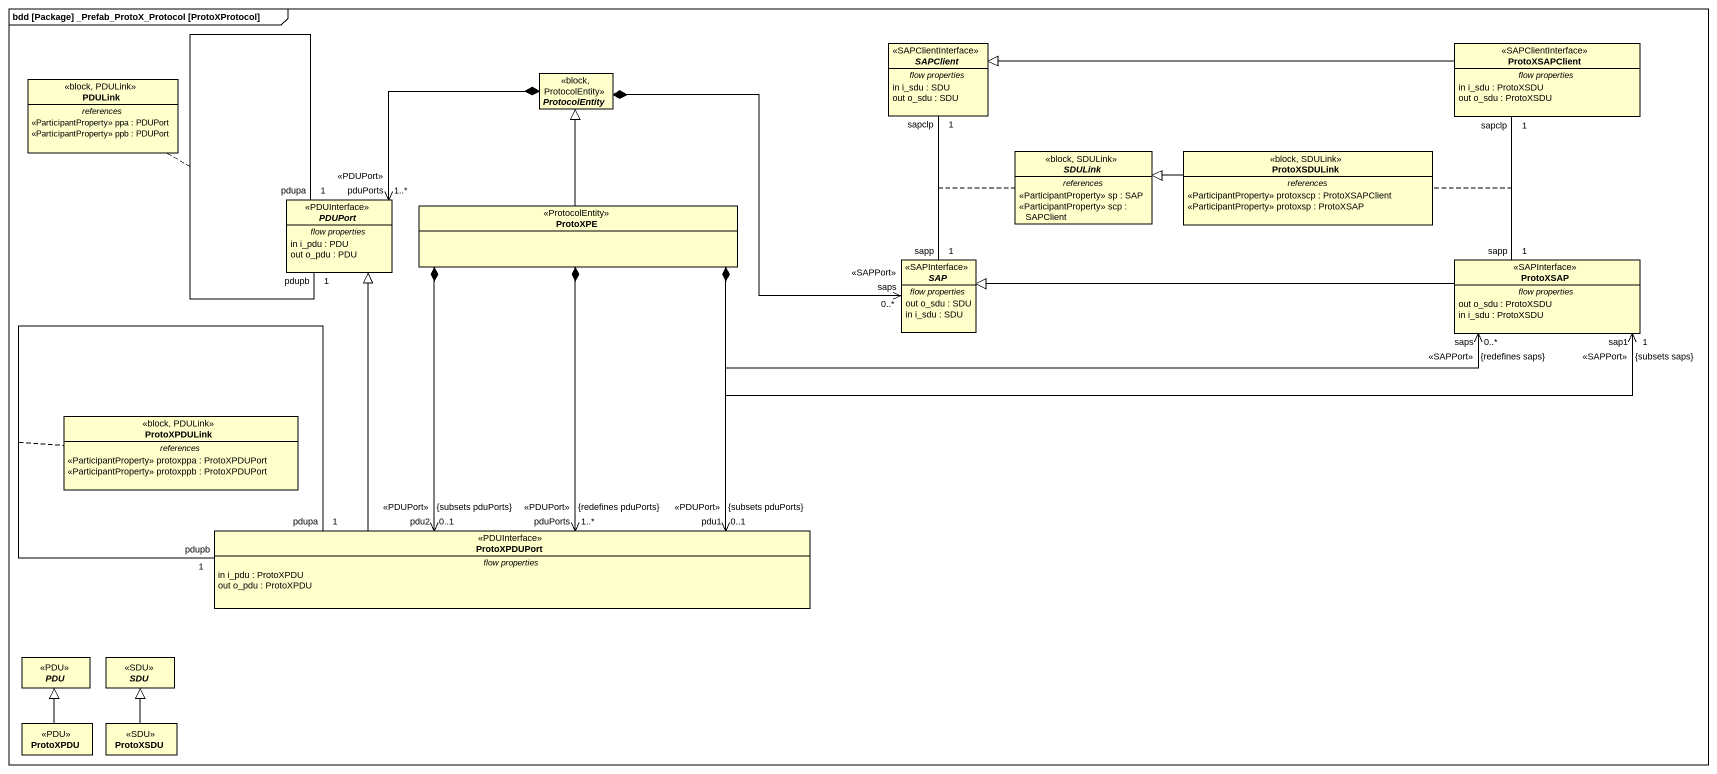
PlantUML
@startuml
mainframe bdd [Package] _Prefab_ProtoX_Protocol [ProtoXProtocol]
hide circle
hide empty members
abstract class SAPClient <<SAPClientInterface>> {
  -- flow properties --
  in i_sdu : SDU
  out o_sdu : SDU
}
class ProtoXSAPClient <<SAPClientInterface>> {
  -- flow properties --
  in i_sdu : ProtoXSDU
  out o_sdu : ProtoXSDU
}
class PDULink <<block, PDULink>> {
  -- references --
  <<ParticipantProperty>> ppa : PDUPort
  <<ParticipantProperty>> ppb : PDUPort
}
abstract class ProtocolEntity <<block, ProtocolEntity>>
abstract class SDULink <<block, SDULink>> {
  -- references --
  <<ParticipantProperty>> sp : SAP
  <<ParticipantProperty>> scp : SAPClient
}
class ProtoXSDULink <<block, SDULink>> {
  -- references --
  <<ParticipantProperty>> protoxscp : ProtoXSAPClient
  <<ParticipantProperty>> protoxsp : ProtoXSAP
}
abstract class PDUPort <<PDUInterface>> {
  -- flow properties --
  in i_pdu : PDU
  out o_pdu : PDU
}
class ProtoXPE <<ProtocolEntity>>
abstract class SAP <<SAPInterface>> {
  -- flow properties --
  out o_sdu : SDU
  in i_sdu : SDU
}
class ProtoXSAP <<SAPInterface>> {
  -- flow properties --
  out o_sdu : ProtoXSDU
  in i_sdu : ProtoXSDU
}
class ProtoXPDULink <<block, PDULink>> {
  -- references --
  <<ParticipantProperty>> protoxppa : ProtoXPDUPort
  <<ParticipantProperty>> protoxppb : ProtoXPDUPort
}
class ProtoXPDUPort <<PDUInterface>> {
  -- flow properties --
  in i_pdu : ProtoXPDU
  out o_pdu : ProtoXPDU
}
abstract class PDU <<PDU>>
abstract class SDU <<SDU>>
class ProtoXPDU <<PDU>>
class ProtoXSDU <<SDU>>
SAPClient "sapclp\n1" -- "sapp\n1" SAP
(SAPClient, SAP) .. SDULink
ProtoXSAPClient -left-|> SAPClient
ProtoXSDULink -left-|> SDULink
PDUPort "pduPorts\n<<PDUPort>>\n1..*" <-up-* ProtocolEntity
PDUPort "pdupb\n1" -- "pdupa\n1" PDUPort
(PDUPort, PDUPort) .. PDULink
ProtoXPE -up-|> ProtocolEntity
SAP "saps\n<<SAPPort>>\n0..*" <-left-* ProtocolEntity
ProtoXSAP "sapp\n1" -up- "sapclp\n1" ProtoXSAPClient
(ProtoXSAP, ProtoXSAPClient) .. ProtoXSDULink
ProtoXSAP "sap1\n<<SAPPort>>\n1\n{subsets saps}" <-left-* ProtoXPE
ProtoXSAP "saps\n<<SAPPort>>\n0..*\n{redefines saps}" <-left-* ProtoXPE
ProtoXSAP -left-|> SAP
ProtoXPDUPort -up-|> PDUPort
ProtoXPDUPort "pdu1\n<<PDUPort>>\n0..1\n{subsets pduPorts}" <-up-* ProtoXPE
ProtoXPDUPort "pdu2\n<<PDUPort>>\n0..1\n{subsets pduPorts}" <-up-* ProtoXPE
ProtoXPDUPort "pduPorts\n<<PDUPort>>\n1..*\n{redefines pduPorts}" <-up-* ProtoXPE
ProtoXPDUPort "pdupb\n1" -- "pdupa\n1" ProtoXPDUPort
(ProtoXPDUPort, ProtoXPDUPort) .. ProtoXPDULink
ProtoXPDU -up-|> PDU
ProtoXSDU -up-|> SDU
@enduml
